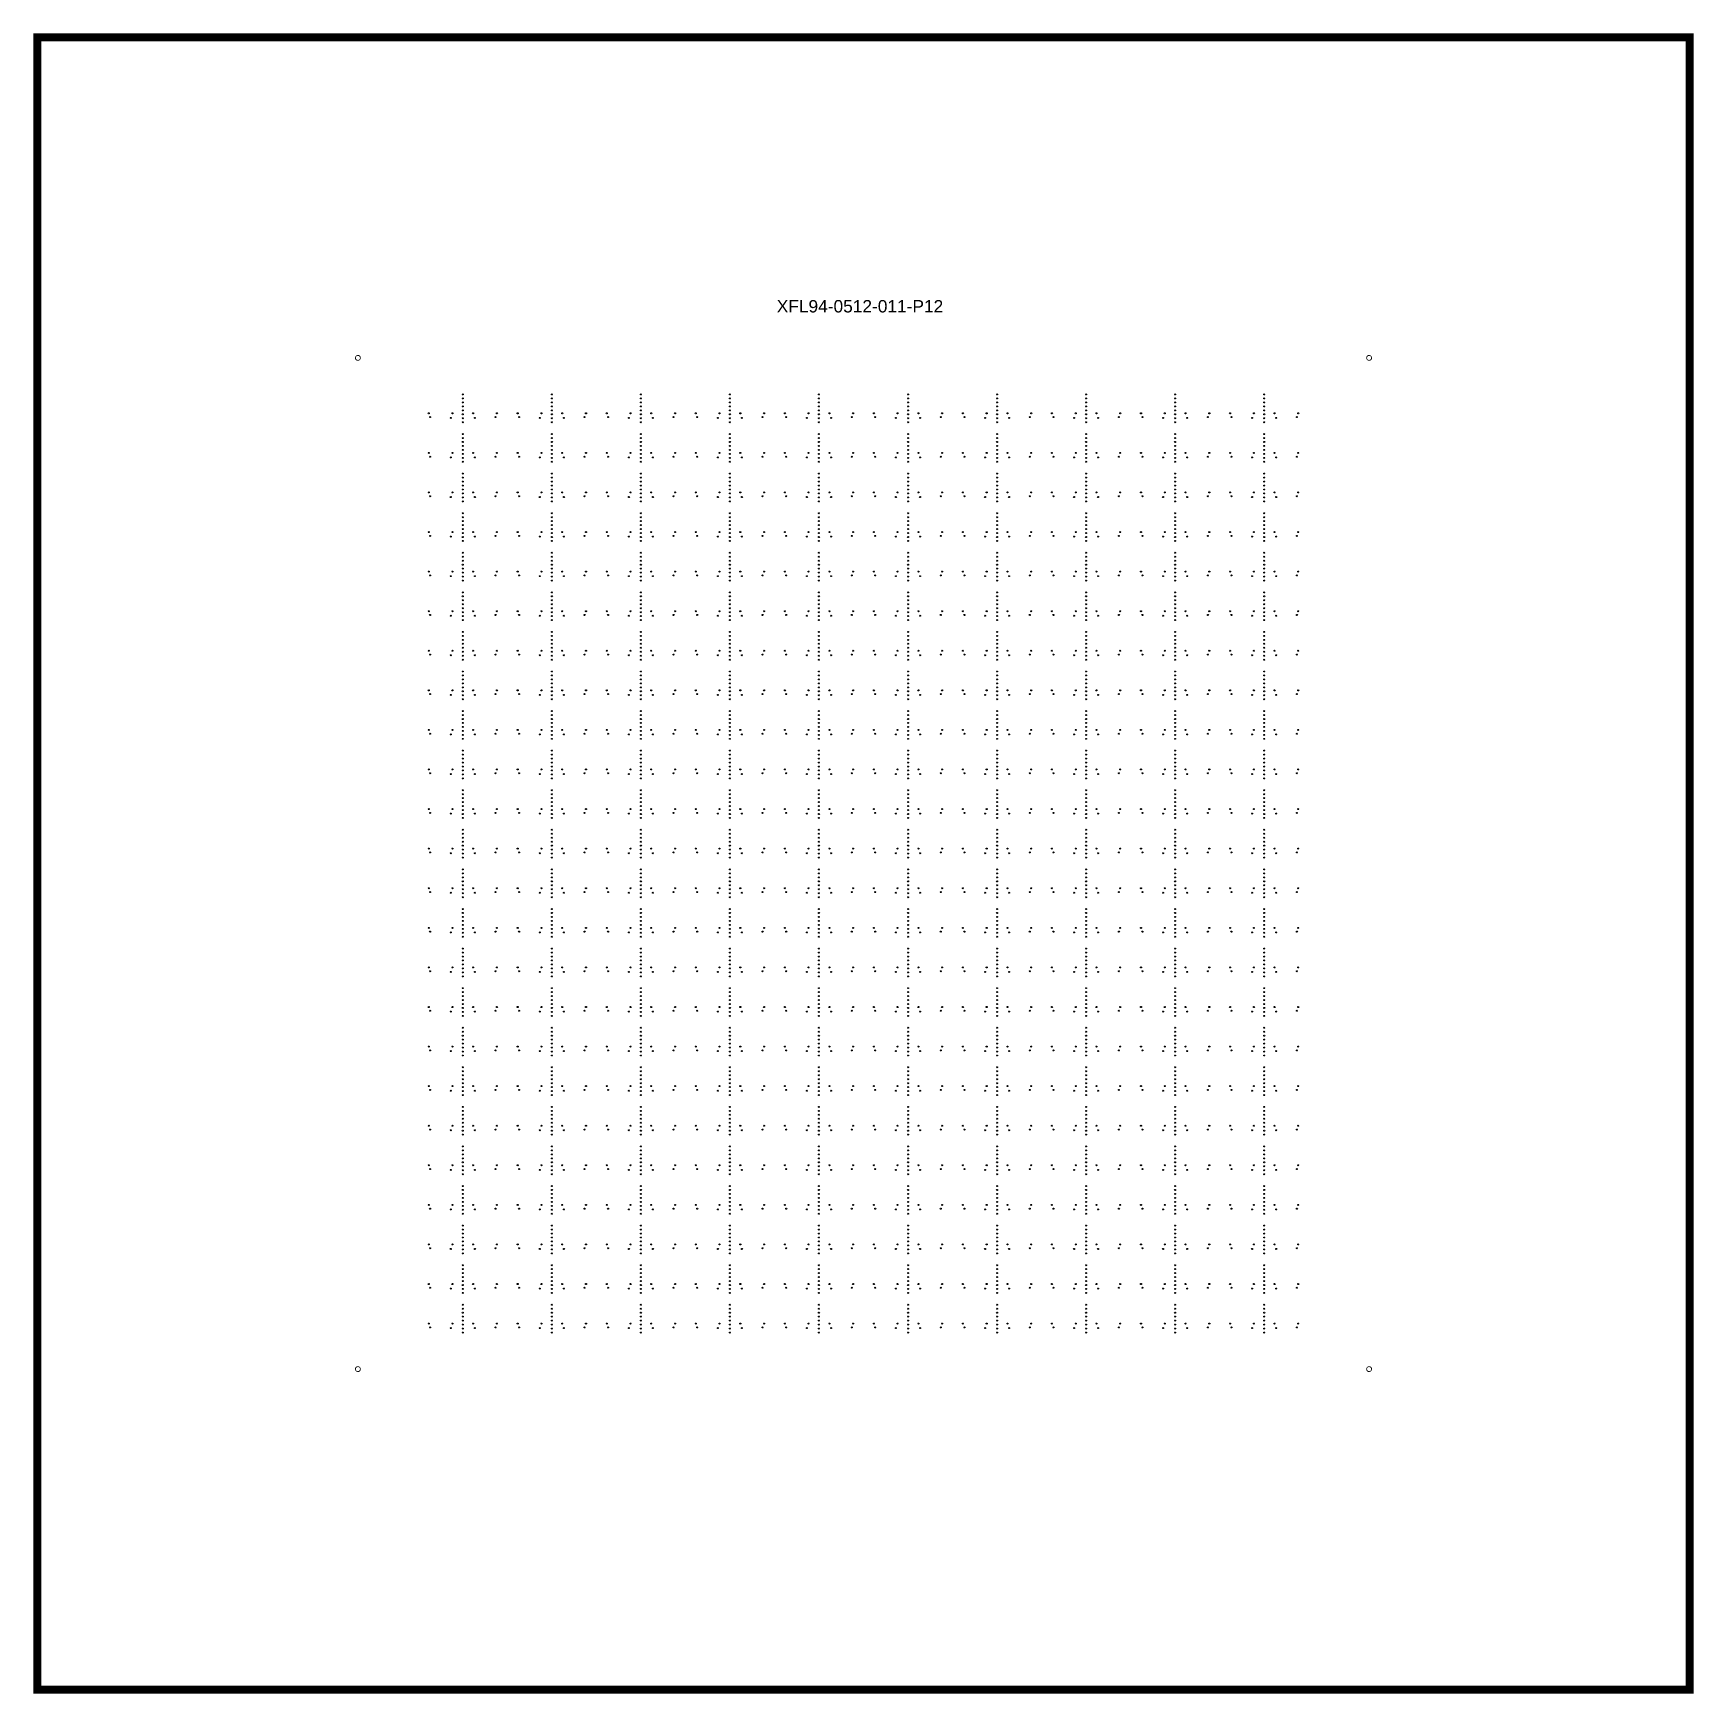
# Model space of a CAD drawing. Extents: x -100 to 100, y -100 to 100.
import ezdxf

# ---------------------------------------------------------------- set-up
doc = ezdxf.new("R2010")
doc.units = 0
doc.layers.add('P12', color=7, linetype='continuous')
doc.styles.get("Standard").update_dxf_attribs({"font": 'ARIAL.TTF'})

# ---------------------------------------------------------------- blocks, each defined once
blk = doc.blocks.new('LDI_XFL94-0512-011_P12_B1')
at = {"layer": 'P12'}
for centre in [(-48.5, -53.41), (-48.5, -53.89), (-37.72, -53.41), (-37.72, -53.89), (-26.95, -53.41), (-26.95, -53.89), (-16.17, -53.41), (-16.17, -53.89), (-5.39, -53.41), (-5.39, -53.89), (5.39, -53.41), (5.39, -53.89), (16.17, -53.41), (16.17, -53.89), (26.95, -53.41), (26.95, -53.89), (37.72, -53.41), (37.72, -53.89), (48.5, -53.41), (48.5, -53.89), (-52.63, -55.69), (-52.46, -56.15), (-49.96, -56.24), (-49.76, -55.69), (-48.5, -54.37), (-48.5, -54.85), (-48.5, -55.33), (-48.5, -55.81), (-48.5, -56.29), (-47.25, -55.69), (-47.04, -56.24), (-44.54, -56.15), (-44.37, -55.69), (-41.86, -55.69), (-41.69, -56.15), (-39.18, -56.24), (-38.98, -55.69), (-37.72, -54.37), (-37.72, -54.85), (-37.72, -55.33), (-37.72, -55.81), (-37.72, -56.29), (-36.47, -55.69), (-36.27, -56.24), (-33.76, -56.15), (-33.59, -55.69), (-31.08, -55.69), (-30.91, -56.15), (-28.4, -56.24), (-28.2, -55.69), (-26.95, -54.37), (-26.95, -54.85), (-26.95, -55.33), (-26.95, -55.81), (-26.95, -56.29), (-25.69, -55.69), (-25.49, -56.24), (-22.98, -56.15), (-22.81, -55.69), (-20.3, -55.69), (-20.13, -56.15), (-17.63, -56.24), (-17.43, -55.69), (-16.17, -54.37), (-16.17, -54.85), (-16.17, -55.33), (-16.17, -55.81), (-16.17, -56.29), (-14.91, -55.69), (-14.71, -56.24), (-12.21, -56.15), (-12.04, -55.69), (-9.52, -55.69), (-9.35, -56.15), (-6.85, -56.24), (-6.65, -55.69), (-5.39, -54.37), (-5.39, -54.85), (-5.39, -55.33), (-5.39, -55.81), (-5.39, -56.29), (-4.13, -55.69), (-3.93, -56.24), (-1.43, -56.15), (-1.26, -55.69), (1.26, -55.69), (1.43, -56.15), (3.93, -56.24), (4.13, -55.69), (5.39, -54.37), (5.39, -54.85), (5.39, -55.33), (5.39, -55.81), (5.39, -56.29), (6.65, -55.69), (6.85, -56.24), (9.35, -56.15), (9.52, -55.69), (12.04, -55.69), (12.21, -56.15), (14.71, -56.24), (14.91, -55.69), (16.17, -54.37), (16.17, -54.85), (16.17, -55.33), (16.17, -55.81), (16.17, -56.29), (17.43, -55.69), (17.63, -56.24), (20.13, -56.15), (20.3, -55.69), (22.81, -55.69), (22.98, -56.15), (25.49, -56.24), (25.69, -55.69), (26.95, -54.37), (26.95, -54.85), (26.95, -55.33), (26.95, -55.81), (26.95, -56.29), (28.2, -55.69), (28.4, -56.24), (30.91, -56.15), (31.08, -55.69), (33.59, -55.69), (33.76, -56.15), (36.27, -56.24), (36.47, -55.69), (37.72, -54.37), (37.72, -54.85), (37.72, -55.33), (37.72, -55.81), (37.72, -56.29), (38.98, -55.69), (39.18, -56.24), (41.69, -56.15), (41.86, -55.69), (44.37, -55.69), (44.54, -56.15), (47.04, -56.24), (47.25, -55.69), (48.5, -54.37), (48.5, -54.85), (48.5, -55.33), (48.5, -55.81), (48.5, -56.29), (49.76, -55.69), (49.96, -56.24), (52.46, -56.15), (52.63, -55.69), (-48.5, -56.77), (-37.72, -56.77), (-26.95, -56.77), (-16.17, -56.77), (-5.39, -56.77), (5.39, -56.77), (16.17, -56.77), (26.95, -56.77), (37.72, -56.77), (48.5, -56.77)]:
    blk.add_circle(centre, 0.06, dxfattribs=at)

msp = doc.modelspace()

# ---------------------------------------------------------------- linework, layer by layer
at = {"layer": 'P12', "const_width": 1}
msp.add_lwpolyline([(-100, 100), (100, 100), (100, -100), (-100, -100)], close=True, dxfattribs=at)
at = {"layer": 'P12', "const_width": 0.1}
for points in [[(-61.5, 61.2, 1), (-60.9, 61.2, 1)], [(60.9, 61.2, 1), (61.5, 61.2, 1)], [(-61.5, -61.2, 1), (-60.9, -61.2, 1)], [(60.9, -61.2, 1), (61.5, -61.2, 1)]]:
    msp.add_lwpolyline(points, format="xyb", close=True, dxfattribs=at)

# ---------------------------------------------------------------- block references
at = {"layer": 'P12'}
for p in [(0, 110.18), (0, 105.39), (0, 100.6), (0, 95.81), (0, 91.02), (0, 86.23), (0, 81.44), (0, 76.65), (0, 71.86), (0, 67.07), (0, 62.28), (0, 57.49), (0, 52.69), (0, 47.9), (0, 43.11), (0, 38.32), (0, 33.53), (0, 28.74), (0, 23.95), (0, 19.16), (0, 14.37), (0, 9.58), (0, 4.79), (0, 0)]:
    msp.add_blockref('LDI_XFL94-0512-011_P12_B1', p, dxfattribs=at)

# ---------------------------------------------------------------- texts
msp.add_text('XFL94-0512-011-P12', height=1.5, dxfattribs=at).set_placement((-10.5, 66.7))

doc.saveas('drawing.dxf')
